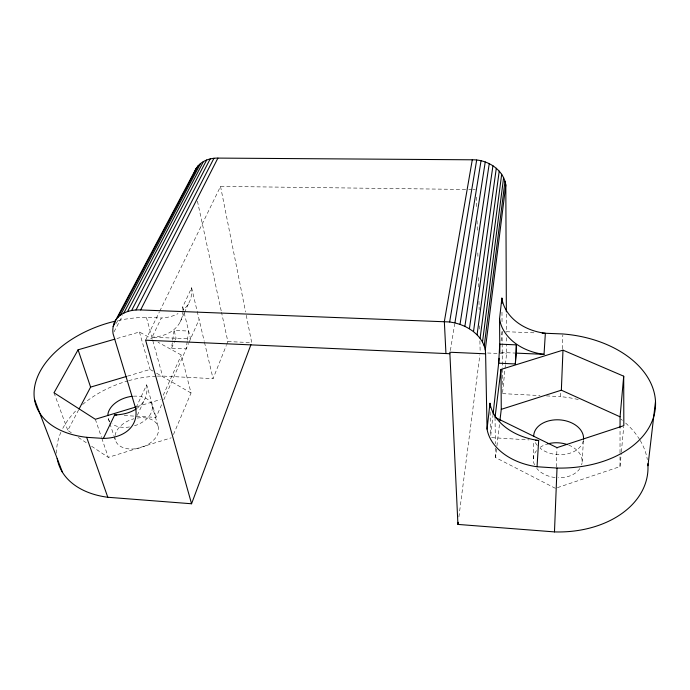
<?xml version="1.0" encoding="UTF-8"?>
<svg xmlns="http://www.w3.org/2000/svg" width="690" height="690" viewBox="0 0 690 690"><rect width="100%" height="100%" fill="white"/><g stroke="black" fill="none" stroke-linecap="round" stroke-linejoin="round"><path stroke-width="0.52" stroke-dasharray="3.45 2.59" d="M557.425 487.649L620 466.595L620.017 453.891M620.017 452.83L620.051 428.464M533.258 458.824L533.603 441.1M556.252 466.914L557.002 447.646M578.237 399.527A94.78 67.741 4.6 0 0 560.349 396.621L560.556 391.308M562.264 348.829L562.824 335.03M582.11 462.214L583.516 439.116M620 466.595L621.276 452.95M621.371 451.907L623.726 426.713M502.596 392.584L504.942 369.547M505.046 368.495L505.365 365.355M505.477 364.311L506.538 353.841L506.495 344.155M490.78 435.459L492.979 415.268M501.078 340.938L502.096 331.554L505.261 331.674M555.407 488.33L495.541 457.548L496.791 447.068M496.912 446.016L499.526 424.005M458.893 516.957L479.895 354.807M187.206 341.515L186.188 348.855L171.551 348.183L174.078 330.415L188.655 331.036L187.352 340.472M450.398 350.546L454.667 324.076M157.424 376.136A87.078 57.693 -17.8 0 1 162.564 376.059L213.055 378.663L226.303 345.483M226.691 344.5L227.855 341.576L221.507 312.242M173.483 434.545L191.035 392.981L181.306 355.031L158.045 342.24M124.209 415.501L156.035 417.416L162.064 403.702M163.789 399.786L188.586 343.413M188.982 342.499L199.1 319.505M163.22 395.301L181.306 355.031M171.551 348.183L174.846 340.946M175.26 340.041L176.088 338.229L174.078 330.415M137.293 415.371L144.245 400.235M180.073 322.127L184.04 313.476M184.48 312.518L188.896 302.901M136.128 407.531L146.651 384.848L156.035 417.416M182.928 310.008A47.515 33.655 26.3 0 0 182.729 306.947L191.613 287.79L196.926 310.302M182.729 306.947L190.578 338.868L152.111 337.186L161.348 318.004A46.515 33.534 26.6 0 0 178.029 313.614M145.616 340.196L159.278 312.147M159.752 311.181L220.533 186.395L467.734 189.474M114.066 331.795L122.579 315.597M71.32 432.768L67.801 430.422L78.703 409.713M116.3 323.403L117.8 320.548M91.572 446.24L108.304 457.375L171.215 437.831M137.043 406.634L160.434 399.536M127.503 376.145L150.058 369.435L152.852 371.039M116.938 338.531L139.432 332.002L152.456 339.17M468.812 189.491L472.038 189.526M473.116 189.543L475.263 189.569M118.318 320.471A91.391 56.692 -16.7 0 1 146.409 317.417L161.348 318.004M506.313 331.718L534.802 332.847M500.854 352.452L515.292 353.082M227.855 341.576L251.712 342.628L245.812 313.07M487.554 353.004L506.538 353.841M502.493 393.628L539.985 395.568M546.42 395.905L560.349 396.621M491.616 437.65L529.049 439.91M156.578 373.178L191.035 392.981M78.367 437.451L87.173 443.316M54.01 392.774L67.801 430.422M95.341 419.279L101.482 437.331M101.827 438.331L108.304 457.375M108.313 418.735L109.607 422.668M109.926 423.643L113.807 435.416M114.126 436.399L115.42 440.324M151.955 405.203L158.251 426.86M139.432 332.002L150.058 369.435M146.409 317.417L162.564 376.059M197.168 311.319L204.24 341.3M204.49 342.344L213.055 378.663M197.452 201.187L221.274 311.19M220.533 186.395L245.597 312.009M476.514 197.09L476.79 208.898M477.066 220.697L477.342 232.504M477.825 252.885L477.954 258.25M478.403 277.57L478.636 287.221M478.964 301.176L479.162 309.758M479.541 325.853L479.619 329.07M479.895 340.877L480.145 351.607M490.124 411.861L490.512 435.442M495.041 417.338L495.368 443.791M495.42 448.026L495.541 457.548M501.975 312.147L502.053 324.007M502.096 331.554L502.329 367.943M502.337 369.012L502.449 387.211M506.365 314.019L506.443 332.313M506.469 337.695L506.495 343.077M56.632 453.27A87.078 57.693 -17.8 0 1 61.781 430.379M62.781 428.395A87.078 57.693 -17.8 0 1 77.108 409.498M82.619 404.478A87.078 57.693 -17.8 0 1 127.684 380.958M128.685 380.673A87.078 57.693 -17.8 0 1 156.388 376.179M137.25 418.062A22.451 14.809 -17.9 0 1 158.614 429.49A22.451 14.809 -17.9 0 1 137.439 448.457A22.451 14.809 -17.9 0 1 114.954 438.038M115.032 435.632A22.451 14.809 -17.9 0 1 133.877 418.778M620.741 419.028A94.78 67.741 4.6 0 1 622.414 420.339M625.649 423.074A94.78 67.741 4.6 0 1 639.673 439.59M640.208 440.479A94.78 67.741 4.6 0 1 647.332 459.626M568.707 445.11A24.486 17.448 4.9 0 1 581.601 464.931M579.885 468.527A24.486 17.448 4.9 0 1 558.201 477.756M555.088 477.532A24.486 17.448 4.9 0 1 536.76 468.407M534.509 464.818A24.486 17.448 4.9 0 1 536.51 450.656M540.149 447.353A24.486 17.448 4.9 0 1 546.834 444.144M146.651 384.848A51.664 33.939 25.1 0 1 137.189 408.195M133.403 396.198A22.856 14.731 -17.5 0 1 152.309 407.695A22.856 14.731 -17.5 0 1 133.739 426.023M129.496 426.972A22.856 14.731 -17.5 0 1 111.978 423.746M109.857 421.633A22.856 14.731 -17.5 0 1 107.968 417.39M191.613 287.79A46.515 33.534 26.6 0 1 182.936 310.259M182.919 311.018A47.515 33.655 26.3 0 1 152.111 337.186M583.283 440.746A24.961 17.405 4.3 0 1 565.809 454.21A24.961 17.405 4.3 0 1 540.089 448.19M537.277 445.43A24.961 17.405 4.3 0 1 534.983 441.859"/><path stroke-width="1.03" d="M620.051 427.403L620.068 416.812L623.708 376.197L562.98 350.14L500.975 369.452L495.041 417.338M516.318 353.125L516.353 344.862L499.758 344.155L498.654 363.19L515.327 363.958L516.318 353.125L544.039 354.341L545.359 333.27A50.663 39.175 2 0 1 501.88 298.132L499.551 318.763L499.827 352.409M557.02 468.061L537.036 466.75A58.167 40.503 4.9 0 1 487.054 429.102L485.605 353.815L449.82 352.236L457.927 524.417L554.475 531.904L557.02 468.061A99.86 67.163 3.1 0 0 655.517 405.772A99.86 67.163 3.1 0 0 562.868 333.969L542.193 333.141M620.068 416.812L561.35 390.186L562.98 350.14M515.327 363.958L516.353 344.862M537.036 466.75L538.674 440.487A56.684 40.339 4.4 0 1 489.978 403.279L487.054 429.102M506.357 311.863L505.813 184.868C503.415 169.3 487.235 159.476 472.288 159.795L217.902 158.096C210.648 157.95 203.102 160.33 198.125 165.798L117.852 317.417C113.746 321.704 112.108 327.897 113.065 333.701L135.689 408.48A52.906 33.922 24.7 0 1 103.353 438.417L86.664 437.322A91.391 56.692 -16.7 0 1 35.268 383.769A91.391 56.692 -16.7 0 1 115.152 321.186M493.091 414.207L499.18 358.291M647.962 465.733L655.5 401.451M499.896 420.865L501.268 409.334L500.975 369.452M485.605 353.815L485.268 349.856L505.813 184.868M485.268 349.856L484.225 345.906L505.002 181.22M484.225 345.906L482.491 342.033L503.614 177.666M457.927 524.417L458.203 522.287M482.491 342.033L480.093 338.316L501.682 174.285M480.093 338.316L477.075 334.831L499.224 171.129M477.075 334.831L473.495 331.631L496.3 168.274M473.495 331.631L469.398 328.794L492.953 165.755M469.398 328.794L464.888 326.361L489.245 163.642M464.888 326.361L460.023 324.386L485.243 161.952M460.023 324.386L454.917 322.911L481.034 160.744M117.852 317.417C123.751 311.449 132.523 309.569 140.648 309.939L449.656 321.963L476.686 160.02M472.288 159.795L444.343 321.557L445.947 353.547M193.838 173.751L196.124 168.446L198.125 165.798M57.192 458.522A87.078 57.693 -17.8 0 0 107.804 497.266L191.561 503.76L250.953 344.638M103.353 438.417L114.669 414.923A51.664 33.939 25.1 0 0 136.361 408.782M140.648 309.939L217.902 158.096M136.025 309.957L213.969 158.243M131.626 310.491L210.209 158.881M127.538 311.526L206.681 159.976M123.838 313.053L203.455 161.52M79.195 408.773L90.597 387.116L126.477 376.447M120.586 315.028L200.583 163.47M114.092 323.231L196.124 168.446M113.126 326.551L115.135 322.748M114.894 339.126L78.082 349.813L54.01 392.774L95.341 419.279L136.025 406.936M501.268 409.334L561.35 390.186M449.889 353.728L145.616 340.196L191.561 503.76M114.669 414.923L116.783 415.052M535.466 440.298L538.674 440.487M449.656 321.963L454.917 322.911M496.007 417.812L557.002 447.646L623.829 425.661L623.708 376.197M34.5 399.432L62.471 472.322M86.664 437.322L107.804 497.266M78.082 349.813L90.597 387.116M489.978 403.279L490.047 407.574M501.88 298.132L501.915 303.522M647.832 463.697A94.78 67.741 4.6 0 1 554.475 531.904M547.515 443.937A24.486 17.448 4.9 0 1 567.335 444.593M544.039 354.341A51.836 39.459 2.5 0 1 499.551 318.763M107.821 415.509A22.856 14.731 -17.5 0 1 132.032 396.327M533.698 436.434A24.961 17.405 4.3 0 1 559.185 419.839A24.961 17.405 4.3 0 1 583.516 439.116"/></g></svg>
